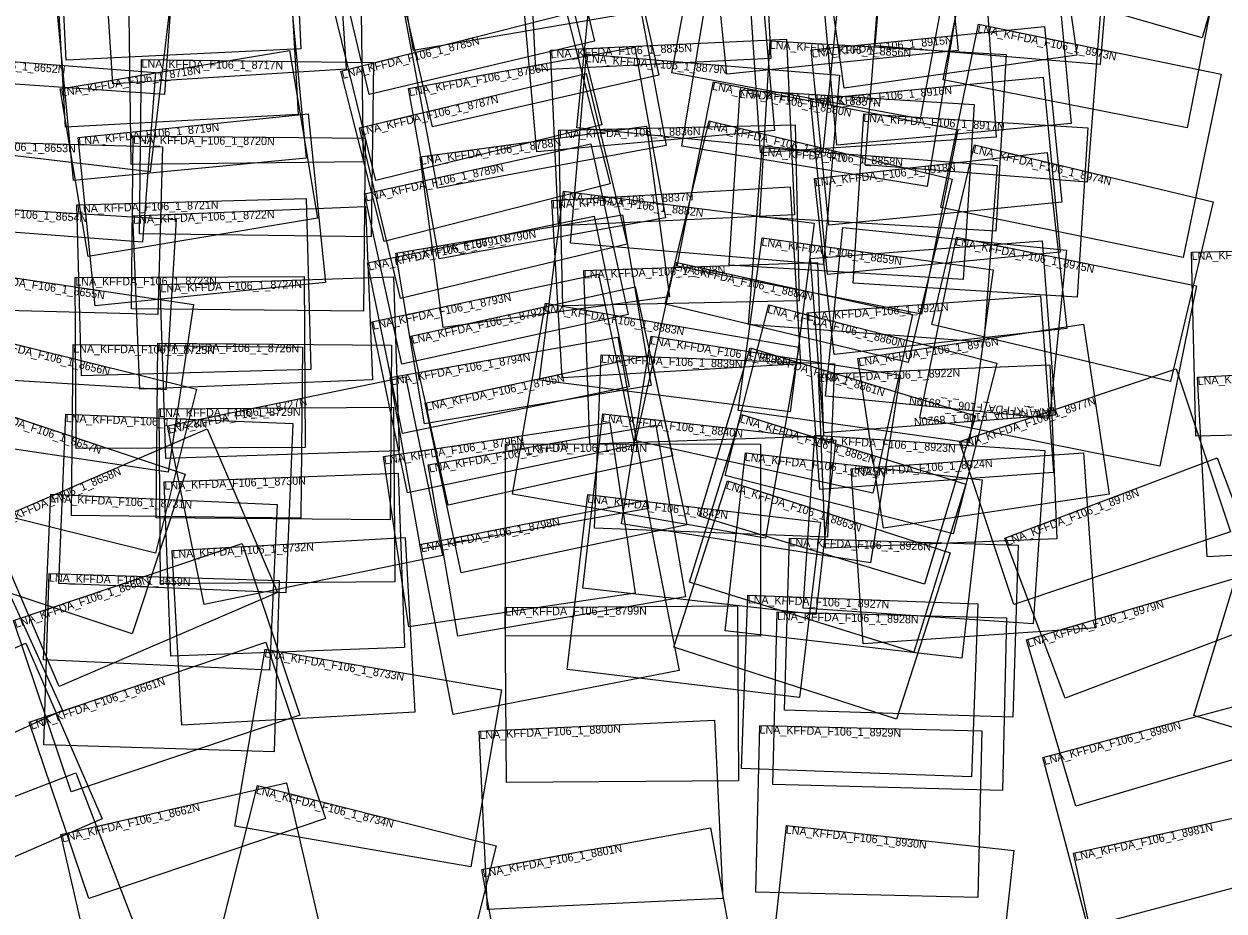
# Model space of a CAD drawing. Extents: x 400832 to 425269, y 295955 to 325775.
# Drawn here: x 410358 to 417855, y 313191 to 318731 of the extents above; entities that cross this region are included whole.
import ezdxf

# ---------------------------------------------------------------- set-up
doc = ezdxf.new("R2010")
doc.units = 0
doc.layers.add('Default', color=7, linetype='Continuous')

msp = doc.modelspace()

# ---------------------------------------------------------------- linework, layer by layer
at = {"layer": 'Default'}
for points in [[(416182.5, 319087.7), (416516.2, 320243.6), (418052.8, 319800), (417719, 318644)], [(412790, 318566.2), (412606.2, 319645.7), (414040.1, 319889.9), (414223.8, 318810.4)], [(410620.9, 318505), (410567.6, 319598.7), (412034, 319670), (412087.3, 318576.4)], [(412514.6, 318290.4), (412263.2, 319349.8), (413670.3, 319683.7), (413921.7, 318624.3)], [(413555.5, 318442.2), (413500.7, 319532.7), (414967.6, 319606.4), (415022.4, 318515.9)], [(414748.6, 318418.4), (414638.6, 319498.3), (416082.8, 319645.4), (416192.8, 318565.6)], [(415481.7, 318329.5), (415326.6, 319423.1), (416780.3, 319629.3), (416935.4, 318535.7)], [(415675.1, 318594.2), (415761.7, 319651.7), (417167.4, 319536.6), (417080.8, 318479.1)], [(410913.6, 318356.6), (410844.3, 319436.5), (412300.1, 319529.9), (412369.4, 318450)], [(414405.4, 318426.3), (414621.2, 319592), (416172.1, 319304.9), (415956.3, 318139.2)], [(416099.6, 318382.2), (416325.1, 319528.9), (417849.4, 319229.2), (417623.9, 318082.5)], [(409789.6, 318390.8), (409863, 319454.1), (411308.7, 319354.3), (411235.4, 318291)], [(412909.8, 318088.3), (412667, 319153.6), (414081.9, 319476.1), (414324.7, 318410.9)], [(410615.9, 318086), (410556, 319164.5), (412010.1, 319245.2), (412070, 318166.7)], [(413810.6, 318083.1), (413925.1, 319233.3), (415463.3, 319080.1), (415348.8, 317930)], [(412555.3, 317754.5), (412294.7, 318817.9), (413707.1, 319164), (413967.7, 318100.7)], [(413561.4, 317933.6), (413463.3, 319037.3), (414948, 319169.3), (415046.1, 318065.6)], [(415436.7, 317975), (415335, 319075.8), (416798.3, 319211), (416900, 318110.2)], [(414468, 317968.7), (414658.9, 319123.6), (416191.2, 318870.3), (416000.2, 317715.4)], [(414959.3, 317925.8), (414885.6, 319025.8), (416356.8, 319124.5), (416430.5, 318024.4)], [(409718.5, 317976.9), (409842.7, 319026.7), (411270.2, 318857.9), (411146, 317808.1)], [(412941.7, 317705.2), (412739.8, 318780.5), (414168.1, 319048.6), (414369.9, 317973.3)], [(410667.6, 317753.2), (410564.3, 318819.8), (412017.7, 318960.5), (412120.9, 317893.9)], [(411026.6, 317852.8), (411012.7, 318942.7), (412462.3, 318961.1), (412476.2, 317871.3)], [(415613.4, 317852), (415694.7, 318894.1), (417079.9, 318786.1), (416998.7, 317744)], [(412607.5, 317373.5), (412337.5, 318436.5), (413749.4, 318795.1), (414019.3, 317732.1)], [(415384.9, 317474.9), (415276.3, 318570.9), (416733.1, 318715.3), (416841.7, 317619.3)], [(416085.7, 317585.1), (416321.7, 318730), (417835.8, 318417.9), (417599.8, 317272.9)], [(413697.3, 317471), (413646.2, 318567.1), (415120.6, 318635.8), (415171.7, 317539.7)], [(414954.3, 317524), (415018.5, 318626.5), (416493, 318540.7), (416428.8, 317438.2)], [(410759, 317278.5), (410584, 318326.8), (412016.4, 318565.9), (412191.4, 317517.6)], [(412951.6, 317265), (412758.8, 318329.4), (414172.7, 318585.5), (414365.4, 317521)], [(409655.3, 317479.1), (409736.7, 318539.3), (411178.3, 318428.6), (411096.9, 317368.4)], [(411078.8, 317420.2), (411092.4, 318509), (412540.6, 318490.8), (412527, 317402)], [(413772.2, 317361.8), (413871.5, 318543.8), (415452.3, 318411), (415353, 317229)], [(412709, 317016.5), (412453.8, 318082.8), (413870.1, 318421.7), (414125.3, 317355.4)], [(415377.4, 317166.9), (415272.2, 318259.9), (416725.2, 318399.7), (416830.3, 317306.6)], [(414438, 317219.5), (414664.2, 318370.1), (416190.9, 318070), (415964.7, 316919.4)], [(414762.9, 317225.9), (414830.9, 318319.7), (416293.7, 318228.7), (416225.7, 317134.9)], [(415537, 317112.4), (415603.4, 318170.8), (417003, 318083), (416936.6, 317024.6)], [(410802.2, 316970.6), (410695, 318023.2), (412133.2, 318169.7), (412240.5, 317117.2)], [(413724.1, 316970), (413699.6, 318067.8), (415176.3, 318100.8), (415200.9, 317003)], [(414362.7, 316982), (414637.3, 318126.8), (416156.4, 317762.4), (415881.7, 316617.6)], [(411028.2, 316952.3), (411039.6, 318033.5), (412489.3, 318018.3), (412477.9, 316937.1)], [(412976.6, 316836.4), (412832.5, 317901.1), (414246.8, 318092.5), (414390.9, 317027.8)], [(409769.3, 316955.3), (409797.7, 318002.7), (411221.9, 317964), (411193.5, 316916.6)], [(412718.3, 316606.6), (412484.2, 317671.5), (413898.6, 317982.5), (414132.8, 316917.6)], [(414884.6, 316854.8), (414968.6, 317959), (416437.7, 317847.3), (416353.7, 316743.1)], [(416028.6, 316853.9), (416295.6, 317975.5), (417786.5, 317620.6), (417519.5, 316499)], [(415418.2, 316666.4), (415295.7, 317766.8), (416750.8, 317928.9), (416873.4, 316828.5)], [(413578.7, 316506.3), (413728.2, 317686.7), (415294.4, 317488.3), (415144.8, 316307.9)], [(413719.7, 316521.5), (413655.6, 317628.3), (415144.3, 317714.6), (415208.5, 316607.8)], [(409806.5, 316533.6), (409870.9, 317597.3), (411309.1, 317510.2), (411244.7, 316446.6)], [(410717.4, 316534), (410687.9, 317602.6), (412120.7, 317642.2), (412150.2, 316573.5)], [(411082.2, 316449.8), (411038.4, 317533), (412490.7, 317591.9), (412534.6, 316508.6)], [(412722, 316173.9), (412503.1, 317240.2), (413919.3, 317530.8), (414138.2, 316464.6)], [(412860.3, 316233.7), (412680.3, 317299.4), (414095.9, 317538.5), (414275.9, 316472.7)], [(416871.5, 317318.9), (416765.1, 316266.3), (415365.8, 316407.8), (415472.3, 317460.4)], [(414819.2, 316317.6), (414969.9, 317396.6), (416413, 317195), (416262.3, 316116)], [(416719.5, 317376), (416801.7, 316287.1), (415354.3, 316177.8), (415272, 317266.7)], [(415954.8, 316271.4), (416182.4, 317399.4), (417681.7, 317096.8), (417454.1, 315968.9)], [(417679.2, 316156.3), (417651.7, 317307.2), (419198.5, 317344.1), (419226, 316193.3)], [(413891.9, 316106.2), (413854.3, 317191.5), (415314.2, 317242.1), (415351.8, 316156.8)], [(414180.4, 316128.2), (414427.4, 317243.7), (415907.5, 316916), (415660.5, 315800.5)], [(409835.2, 316144.1), (409991.6, 317191.2), (411415.5, 316978.5), (411259, 315931.3)], [(410683.5, 316080.1), (410678.2, 317147.2), (412108.8, 317154.3), (412114.1, 316087.2)], [(411243.9, 316018), (411209.2, 317104.6), (412665.9, 317151.1), (412700.7, 316064.6)], [(412753.9, 315803.4), (412529.7, 316870.4), (413946.9, 317168.2), (414171.1, 316101.2)], [(413006.7, 315725.3), (412773.8, 316781.2), (414176.3, 317090.5), (414409.2, 316034.6)], [(413408.7, 315795.2), (413615.4, 316987.4), (415197.3, 316713.1), (414990.5, 315520.9)], [(414737.8, 315911.6), (415010.2, 316976.8), (416434.9, 316612.5), (416162.5, 315547.3)], [(415330, 315823.6), (415249.4, 316926.8), (416708.3, 317033.5), (416788.9, 315930.3)], [(415727.2, 315582), (415567, 316642.8), (416977.2, 316855.7), (417137.4, 315794.9)], [(409786.7, 315772.3), (410041.5, 316797), (411434.9, 316450.4), (411180.1, 315425.7)], [(412835.8, 315452.1), (412645.3, 316523.3), (414068.2, 316776.3), (414258.6, 315705.1)], [(414091, 315609.3), (414274.9, 316781.9), (415830.6, 316537.9), (415646.7, 315365.4)], [(410654.2, 315660.6), (410665.7, 316728.6), (412097.6, 316713.2), (412086.1, 315645.2)], [(411183.2, 315647.7), (411192.9, 316737.4), (412654, 316724.4), (412644.3, 315634.7)], [(414576.9, 315657), (414895, 316709), (416301.9, 316283.6), (415983.9, 315231.6)], [(413088.9, 315302.9), (412863, 316363.9), (414272.3, 316663.9), (414498.2, 315602.9)], [(413921.5, 315582.6), (413963.7, 316665.5), (415420.3, 316608.8), (415378.1, 315525.9)], [(415365.2, 315456.7), (415321.2, 316543.9), (416766.5, 316602.4), (416810.5, 315515.1)], [(417749.7, 315403.1), (417688.5, 316526.3), (419196.8, 316608.5), (419258, 315485.2)], [(411483.3, 315105.8), (411253.2, 316221.4), (412741.2, 316528.1), (412971.2, 315412.5)], [(416542.2, 315105.8), (416201.5, 316124.1), (417555.1, 316577), (417895.8, 315558.8)], [(409676.1, 315374.4), (410008.7, 316372), (411365.2, 315919.6), (411032.5, 314922)], [(411210.1, 315234.9), (411201.1, 316326.8), (412665.1, 316338.9), (412674.1, 315247)], [(413849, 315208.4), (413972.8, 316296.8), (415429.1, 316131.2), (415305.4, 315042.8)], [(410576.1, 315237.7), (410619.5, 316295.3), (412037.4, 316237.1), (411994, 315179.5)], [(412762.4, 314965.3), (412602.9, 316029.7), (414016.7, 316241.5), (414176.2, 315177.1)], [(413067.8, 314907.3), (412882.6, 315978.8), (414305.8, 316224.9), (414491.1, 315153.3)], [(414515, 315244.9), (414841.1, 316292.6), (416242.4, 315856.5), (415916.3, 314808.7)], [(410576.9, 314592.8), (410136.9, 315616.1), (411502.2, 316203.2), (411942.2, 315179.9)], [(415225.3, 315081.8), (415297.7, 316163.4), (416735.4, 316067.1), (416663, 314985.5)], [(413364.8, 314909.7), (413365.6, 316108.8), (414959.6, 316107.7), (414958.8, 314908.7)], [(414737.1, 314940.6), (414864.4, 316053.6), (416343.8, 315884.4), (416216.6, 314771.4)], [(415600.3, 314859.3), (415524.3, 315952.8), (416977.8, 316053.8), (417053.9, 314960.4)], [(416862.6, 314520.6), (416484.7, 315519), (417811.9, 316021.3), (418189.8, 315022.9)], [(411274.3, 314782.7), (411233.8, 315872.5), (412694.8, 315926.8), (412735.3, 314837)], [(414417.6, 314838.6), (414753.7, 315878.3), (416144.2, 315428.8), (415808.1, 314389.1)], [(410478.4, 314759.9), (410525.4, 315794.4), (411938.9, 315730.2), (411891.9, 314695.7)], [(413750, 314699.6), (413880.9, 315792.8), (415334.2, 315618.9), (415203.3, 314525.7)], [(413039.5, 314417.8), (412831.5, 315479.9), (414242.3, 315756.1), (414450.3, 314693.9)], [(417665.4, 314412.1), (418013, 315554), (419529.6, 315092.3), (419182, 313950.5)], [(410651.6, 313935), (410291.8, 315005.9), (411720.9, 315486), (412080.6, 314415.1)], [(411344.4, 314352.8), (411283.9, 315443.6), (412738.9, 315524.3), (412799.3, 314433.4)], [(415108.3, 314445.9), (415140.8, 315519.4), (416567.7, 315476.1), (416535.2, 314402.7)], [(409255.2, 313829.3), (408794.4, 314835.7), (410137, 315450.4), (410597.8, 314444.1)], [(410482.1, 314229.8), (410514.6, 315298.5), (411952.5, 315254.9), (411920.1, 314186.2)], [(416928, 313845.7), (416621, 314885.7), (418003.5, 315293.8), (418310.5, 314253.8)], [(414840.5, 314082), (414880.1, 315163.2), (416317.3, 315110.5), (416277.7, 314029.3)], [(413371.6, 313993.6), (413364.2, 315086.6), (414814.4, 315096.5), (414821.8, 314003.5)], [(415036, 313980.4), (415062.8, 315059), (416496.6, 315023.3), (416469.8, 313944.7)], [(409382.4, 313132), (408906.1, 314228.2), (410368.7, 314863.7), (410845, 313767.5)], [(410762.8, 313268.9), (410389.9, 314370.4), (411867.6, 314870.6), (412240.5, 313769.1)], [(411674.9, 313721.7), (411865.3, 314827.4), (413340, 314573.4), (413149.6, 313467.8)], [(417003.6, 313092.9), (416722.1, 314150.8), (418128.5, 314525), (418410, 313467)], [(413253.9, 313201), (413201.7, 314314.7), (414671.8, 314383.7), (414724.1, 313270)], [(414929.3, 313308.7), (414954, 314349.5), (416341.5, 314316.6), (416316.8, 313275.8)], [(409613.4, 312352.9), (409181, 313476.9), (410681.5, 314054.1), (411113.9, 312930.1)], [(410829.3, 312616.5), (410587.4, 313668.3), (411998.4, 313992.8), (412240.3, 312941)], [(411531.1, 312844.2), (411815.5, 313974.2), (413307.2, 313598.7), (413022.8, 312468.8)], [(417149.3, 312484.7), (416914.7, 313552.5), (418336.9, 313865), (418571.5, 312797.1)], [(413415.1, 312374.7), (413218.7, 313450.5), (414646, 313711), (414842.4, 312635.3)], [(415004.4, 312668.7), (415120.6, 313725.5), (416540.7, 313569.3), (416424.5, 312512.5)]]:
    msp.add_lwpolyline(points, close=True, dxfattribs=at)

# ---------------------------------------------------------------- texts
for s, rotation, p in [('LNA_KFFDA_F106_1_8973N', 348.35159, (416311.6, 318681)), ('LNA_KFFDA_F106_1_8785N', 14.25017, (412349.8, 318388)), ('LNA_KFFDA_F106_1_8856N', 356.66747, (415015.6, 318576.6)), ('LNA_KFFDA_F106_1_8915N', 5.65876, (415281.2, 318521.2)), ('LNA_KFFDA_F106_1_8835N', 2.66718, (413648.5, 318517.1)), ('LNA_KFFDA_F106_1_8652N', 355.60958, (409732.9, 318489.4)), ('LNA_KFFDA_F106_1_8718N', 9.47645, (410592.2, 318277.5)), ('LNA_KFFDA_F106_1_8717N', 359.27988, (411091.8, 318459)), ('LNA_KFFDA_F106_1_8786N', 10.26486, (412767.7, 318280.2)), ('LNA_KFFDA_F106_1_8879N', 355.19928, (413867.3, 318494)), ('LNA_KFFDA_F106_1_8880N', 348.87937, (414654.5, 318321.1)), ('LNA_KFFDA_F106_1_8916N', 5.495, (415277, 318210.1)), ('LNA_KFFDA_F106_1_8787N', 13.45886, (412465.4, 318034.1)), ('LNA_KFFDA_F106_1_8857N', 356.4395, (414827.8, 318269.8)), ('LNA_KFFDA_F106_1_8719N', 5.8165, (410700, 317973.5)), ('LNA_KFFDA_F106_1_8881N', 346.51038, (414625.7, 318078.2)), ('LNA_KFFDA_F106_1_8917N', 356.41037, (415600.3, 318120.9)), ('LNA_KFFDA_F106_1_8720N', 359.39626, (411039.1, 317983.5)), ('LNA_KFFDA_F106_1_8836N', 1.28201, (413700.7, 318017.8)), ('LNA_KFFDA_F106_1_8653N', 358.44293, (409796.4, 317952.7)), ('LNA_KFFDA_F106_1_8788N', 7.70667, (412839.2, 317851.6)), ('LNA_KFFDA_F106_1_8858N', 355.64981, (414964.8, 317909.2)), ('LNA_KFFDA_F106_1_8974N', 346.61201, (416284, 317926.8)), ('LNA_KFFDA_F106_1_8789N', 12.40196, (412494.9, 317622.6)), ('LNA_KFFDA_F106_1_8918N', 6.35659, (415301.2, 317717.1)), ('LNA_KFFDA_F106_1_8837N', 3.31756, (413658.4, 317578.3)), ('LNA_KFFDA_F106_1_8882N', 352.78015, (413721.9, 317637.1)), ('LNA_KFFDA_F106_1_8654N', 356.53491, (409867.9, 317547.4)), ('LNA_KFFDA_F106_1_8721N', 1.57987, (410689.3, 317552.7)), ('LNA_KFFDA_F106_1_8722N', 2.31927, (411040.4, 317483.1)), ('LNA_KFFDA_F106_1_8790N', 9.58469, (412688.6, 317250.1)), ('LNA_KFFDA_F106_1_8791N', 11.59958, (412513.2, 317191.2)), ('LNA_KFFDA_F106_1_8859N', 352.04934, (414963, 317347.1)), ('LNA_KFFDA_F106_1_8975N', 348.59198, (416172.5, 317350.4)), ('LNA_KFFDA_F106_1_9019N', 1.36779, (417652.9, 317257.2)), ('LNA_KFFDA_F106_1_8838N', 1.98423, (413856, 317141.6)), ('LNA_KFFDA_F106_1_8884N', 347.51448, (414416.6, 317194.9)), ('LNA_KFFDA_F106_1_8655N', 351.50231, (409984.3, 317141.7)), ('LNA_KFFDA_F106_1_8723N', 0.28439, (410678.4, 317097.2)), ('LNA_KFFDA_F106_1_8724N', 1.83183, (411210.8, 317054.6)), ('LNA_KFFDA_F106_1_8793N', 11.86675, (412539.9, 316821.4)), ('LNA_KFFDA_F106_1_8883N', 350.16099, (413606.9, 316938.1)), ('LNA_KFFDA_F106_1_8860N', 345.65536, (414997.8, 316928.4)), ('LNA_KFFDA_F106_1_8921N', 4.18105, (415253, 316877)), ('LNA_KFFDA_F106_1_8792N', 12.43844, (412784.6, 316732.4)), ('LNA_KFFDA_F106_1_8656N', 346.03288, (410029.5, 316748.5)), ('LNA_KFFDA_F106_1_8885N', 351.08854, (414267.1, 316732.5)), ('LNA_KFFDA_F106_1_8976N', 8.58613, (415574.5, 316593.4)), ('LNA_KFFDA_F106_1_8725N', 359.38477, (410665.2, 316678.6)), ('LNA_KFFDA_F106_1_8726N', 359.49024, (411192.5, 316687.4)), ('LNA_KFFDA_F106_1_8794N', 10.08268, (412654, 316474.1)), ('LNA_KFFDA_F106_1_8861N', 343.17706, (414880.5, 316661.2)), ('LNA_KFFDA_F106_1_8839N', 357.76842, (413961.7, 316615.6)), ('LNA_KFFDA_F106_1_8795N', 12.01979, (412873.4, 316315)), ('LNA_KFFDA_F106_1_8922N', 2.3161, (415323.3, 316494)), ('LNA_KFFDA_F106_1_9023N', 3.11856, (417691.2, 316476.4)), ('LNA_KFFDA_F106_1_8727N', 11.64981, (411263.3, 316172.4)), ('LNA_KFFDA_F106_1_8919N', 174.22545, (416770.1, 316316)), ('LNA_KFFDA_F106_1_8977N', 18.50209, (416217.3, 316076.7)), ('LNA_KFFDA_F106_1_8657N', 341.55628, (409992.9, 316324.5)), ('LNA_KFFDA_F106_1_8729N', 0.47246, (411201.6, 316276.8)), ('LNA_KFFDA_F106_1_8920N', 184.31877, (416797.9, 316337)), ('LNA_KFFDA_F106_1_8728N', 357.65081, (410617.4, 316245.3)), ('LNA_KFFDA_F106_1_8840N', 353.51171, (413967.1, 316247.1)), ('LNA_KFFDA_F106_1_8862N', 342.71021, (414826.3, 316244.9)), ('LNA_KFFDA_F106_1_8796N', 8.51974, (412610.3, 315980.2)), ('LNA_KFFDA_F106_1_8923N', 356.16785, (415294.4, 316113.5)), ('LNA_KFFDA_F106_1_8797N', 9.80778, (412891.1, 315929.6)), ('LNA_KFFDA_F106_1_8841N', 359.96153, (413365.5, 316058.8)), ('LNA_KFFDA_F106_1_8925N', 353.47537, (414858.7, 316003.9)), ('LNA_KFFDA_F106_1_8924N', 3.97665, (415527.8, 315902.9)), ('LNA_KFFDA_F106_1_8658N', 23.26708, (410156.7, 315570.2)), ('LNA_KFFDA_F106_1_8730N', 2.12826, (411235.6, 315822.5)), ('LNA_KFFDA_F106_1_8863N', 342.087, (414738.3, 315830.7)), ('LNA_KFFDA_F106_1_8731N', 357.39991, (410523.1, 315744.4)), ('LNA_KFFDA_F106_1_8842N', 353.17488, (413874.9, 315743.2)), ('LNA_KFFDA_F106_1_8978N', 20.73089, (416502.4, 315472.2)), ('LNA_KFFDA_F106_1_8798N', 11.07666, (412841.1, 315430.8)), ('LNA_KFFDA_F106_1_8732N', 3.17136, (411286.7, 315393.7)), ('LNA_KFFDA_F106_1_8926N', 358.26349, (415139.3, 315469.4)), ('LNA_KFFDA_F106_1_8660N', 18.57004, (410307.7, 314958.5)), ('LNA_KFFDA_F106_1_8659N', 358.26206, (410513, 315248.6)), ('LNA_KFFDA_F106_1_8927N', 357.90061, (414878.3, 315113.2)), ('LNA_KFFDA_F106_1_8979N', 16.44601, (416635.1, 314837.7)), ('LNA_KFFDA_F106_1_8799N', 0.39083, (413364.5, 315036.6)), ('LNA_KFFDA_F106_1_8928N', 358.57374, (415061.6, 315009)), ('LNA_KFFDA_F106_1_8733N', 350.22979, (411856.8, 314778.1)), ('LNA_KFFDA_F106_1_8661N', 18.70209, (410405.9, 314323)), ('LNA_KFFDA_F106_1_8800N', 2.68731, (413204, 314264.8)), ('LNA_KFFDA_F106_1_8929N', 358.6391, (414952.8, 314299.5)), ('LNA_KFFDA_F106_1_8980N', 14.89857, (416735, 314102.5)), ('LNA_KFFDA_F106_1_8734N', 345.87193, (411803.3, 313925.7)), ('LNA_KFFDA_F106_1_8662N', 12.95046, (410598.6, 313619.6)), ('LNA_KFFDA_F106_1_8930N', 353.72544, (415115.2, 313675.8)), ('LNA_KFFDA_F106_1_8981N', 12.39017, (416925.5, 313503.7)), ('LNA_KFFDA_F106_1_8801N', 10.34641, (413227.7, 313401.3))]:
    msp.add_text(s, height=50, rotation=rotation, dxfattribs=at).set_placement(p)

doc.saveas('drawing.dxf')
